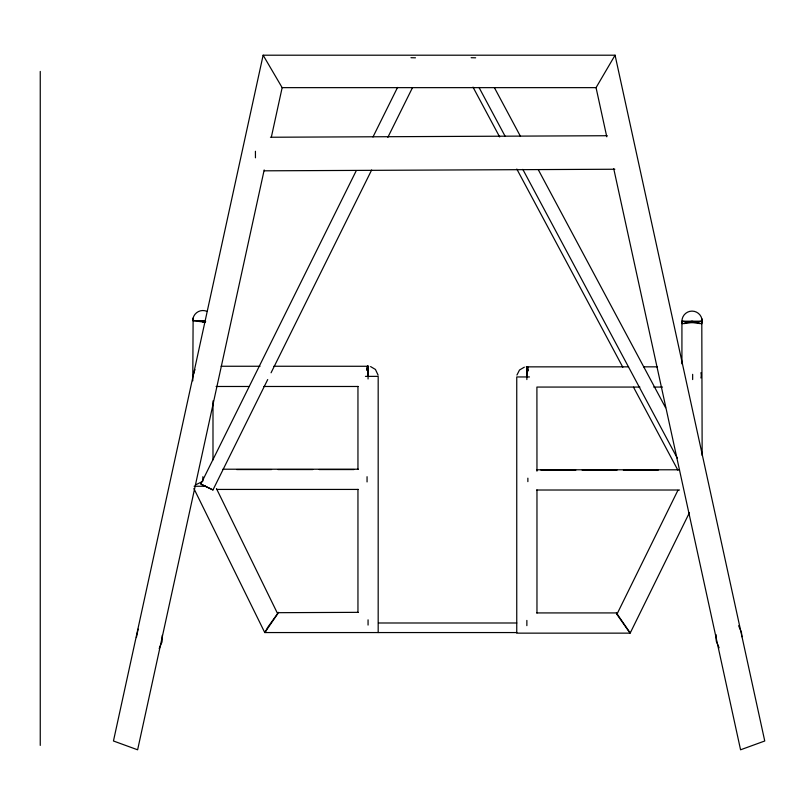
<?xml version="1.0" encoding="UTF-8"?>
<svg xmlns="http://www.w3.org/2000/svg" width="805" height="805" viewBox="0 0 805 805"><rect width="100%" height="100%" fill="white"/><g stroke="black" fill="none" stroke-linecap="round" stroke-linejoin="round"><path stroke-width="1.21" d="M368.066 625.072L368.066 619.84M526.862 625.646L526.862 620.413M136.387 637.55L138.138 629.118M716.037 634.582L716.259 641.122L719.117 647.804M193.12 318.005L192.777 380.856M613.742 168.718L740.57 749.797L764.75 740.992L615.07 55.203L263.134 55.203L113.455 740.992L137.625 749.797L264.191 169.946M271.426 136.78L282.152 87.644L263.134 55.203M516.931 375.06L519.487 370.028L524.347 367.161M278.399 612.686L358.114 612.343M193.884 488.514L264.795 632.639L277.021 614.738M616.932 614.235L677.911 490.305M617.113 614.648L630.124 633.213L689.402 512.745M267.713 379.547L212.953 489.943L201.642 484.56L200.878 483.966L356.202 170.801M372.967 137.001L397.549 87.433M271.064 372.785L371.638 170.016M387.839 137.353L412.422 87.785M367.493 366.335A10.083 0.664 90 0 1 367.613 366.758A10.113 1.318 -90 0 1 367.734 366.577L368.147 366.275M606.779 136.78L596.052 87.644L615.07 55.203M159.179 648.588L162.036 641.907L162.258 635.366M527.275 367.553A10.083 0.664 -90 0 1 527.436 366.919L527.557 366.859A10.103 0.664 90 0 1 527.768 367.543M278.52 612.343L267.612 627.508L264.976 632.559L516.79 632.559M277.725 613.883L216.465 488.605M195.434 484.952L201.844 481.803M367.201 366.758A10.083 0.664 90 0 1 367.362 366.275L367.483 366.335A10.103 0.664 -90 0 1 368.066 376.368M683.586 323.469L692.038 321.205L700.491 323.469M526.772 366.859L527.184 367.161A10.113 1.318 -90 0 1 527.345 367.553M410.952 57.708L415.461 57.809M471.136 57.708L475.644 57.809M202.92 321.96L205.667 321.598M683.606 323.65L702.151 321.205L701.799 318.589M701.799 321.255L702.151 455.469M270.44 137.242L607.201 135.723M264.241 170.821L614.829 169.241M282.152 87.644L596.052 87.644M205.506 320.632L192.777 320.632A10.113 10.113 0 0 1 207.157 311.465M702.151 321.205L681.926 321.205L681.926 363.87M221.113 366.255L260.045 366.255M273.861 366.255L368.68 366.275M526.249 366.859L628.594 366.839M643.668 366.839L657.484 366.839M365.45 376.368L378.179 376.368L378.179 632.559M529.479 376.951L516.75 376.951L516.75 633.143L629.943 633.143L629.943 632.156M216.092 386.481L248.745 386.481M263.819 386.481L358.014 386.481M639.894 387.064L536.905 387.064L536.965 471.136M653.71 387.064L662.505 387.064M222.925 469.214L358.285 469.214M236.7 469.557L271.557 469.557M277.906 469.557L312.773 469.557M319.122 469.557L353.979 469.557M536.633 469.788L679.521 469.788M540.94 470.13L575.796 470.13M582.156 470.13L617.012 470.13M623.372 470.13L658.228 470.13M200.878 483.966L212.953 489.943M194.126 486.26L205.506 486.26M216.656 489.43L358.285 489.43M536.633 490.014L679.521 490.014M536.804 612.927L616.399 612.927L617.556 614.275M378.481 622.99L516.79 622.99M527.486 366.859L527.557 366.859A10.083 0.664 -90 0 1 528.05 371.004L527.929 371.004A10.113 1.318 90 0 0 527.184 367.161M193.12 320.672L205.315 322.272L205.446 321.306L202.92 320.632L203.091 321.94M700.471 323.65L682.258 321.255M370.582 366.577L375.432 369.445L378.098 375.1M367.402 366.255L367.442 366.275A10.103 0.664 -90 0 0 366.869 370.431L367 370.431A10.113 1.318 90 0 1 367.734 366.577M629.943 632.609L616.399 612.927M738.608 625.716L741.465 632.398L741.908 636.755M494.451 87.745L520.513 136.458M538.273 169.674L665.594 407.702M479.015 87.453L505.067 136.166M522.827 169.382L677.387 458.327M473.008 87.121L499.653 136.941M516.82 169.05L622.829 367.221M633.485 387.145L677.901 470.18M255.427 151.27L255.447 157.81M692.652 374.335L692.652 379.568M536.965 489.973L536.965 613.048M527.869 478.16L527.869 481.642M526.862 366.839L526.862 379.568M368.066 366.255L368.066 378.984M367.06 476.701L367.06 481.933M357.953 386.42L357.953 469.305M357.953 489.4L357.953 612.464M212.993 400.93L212.993 459.917M202.87 476.701L202.87 481.068M40.25 71.424L40.25 745.4M193.713 373.892A10.113 10.113 0 0 1 195.031 369.716M682.278 323.821A10.113 10.113 0 0 1 692.038 311.102A10.113 10.113 0 0 1 701.799 323.821M526.862 376.951A10.103 0.664 90 0 1 527.436 366.919M700.903 372.735A10.113 10.113 0 0 1 700.903 377.968"/></g></svg>
